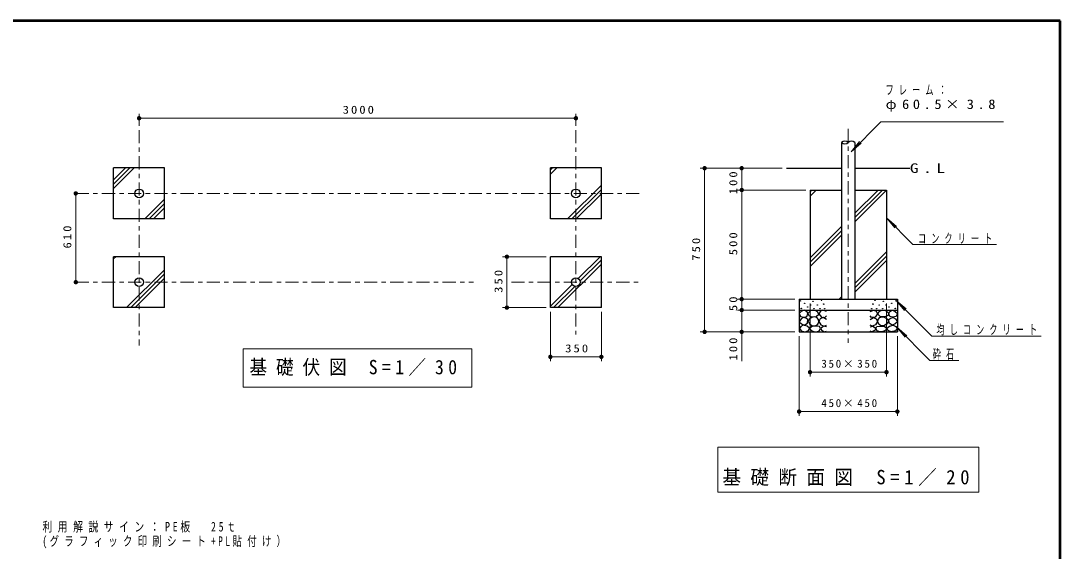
# Model space of a CAD drawing. Units: millimetres on the paper, with parts at other scales. Extents: x -365 to 0, y -54 to 257.
# Drawn here: x -238 to 0, y 135.5 to 257 of the extents above; entities that cross this region are included whole.
import ezdxf

# ---------------------------------------------------------------- set-up
doc = ezdxf.new("R2010")
doc.units = ezdxf.units.MM
doc.linetypes.add('USER2', pattern=[6, 3, -1, 1, -1])
doc.layers.add('LY_1', color=7, linetype='Continuous', lineweight=13)
doc.styles.add('ＭＳ ゴシック', font='')
doc.styles.get('ＭＳ ゴシック').set_extended_font_data('MS Gothic')

# ---------------------------------------------------------------- blocks, each defined once
blk = doc.blocks.new('filled_dot')
at = {"color": 0, "linetype": 'Continuous', "lineweight": -2, "const_width": 1.25}
blk.add_lwpolyline([(-0.625, 0, 1), (0.625, 0, 1)], format="xyb", close=True, dxfattribs=at)

msp = doc.modelspace()

# ---------------------------------------------------------------- linework, layer by layer
at = {"layer": 'LY_1', "lineweight": 50}
for p, q in [((0, 257), (-365, 257)), ((0, 0), (0, 257))]:
    msp.add_line(p, q, dxfattribs=at)
at = {"layer": 'LY_1'}
for p, q in [((-210.891, 232.943), (-210.891, 235.675)), ((-110.891, 232.943), (-110.891, 235.675)), ((-210.891, 234.675), (-110.891, 234.675)), ((-41.052, 233.833), (-47.875, 227.01)), ((-41.052, 233.833), (-12.965, 233.833)), ((-47.875, 227.01), (-45.947, 229.308)), ((-47.875, 227.01), (-45.577, 228.938)), ((-216.725, 218.57), (-212.019, 223.276)), ((-216.725, 219.56), (-213.008, 223.276)), ((-216.725, 220.55), (-213.998, 223.276)), ((-116.725, 221.838), (-115.286, 223.276)), ((-116.725, 222.828), (-116.276, 223.276)), ((-63.663, 223.223), (-82.417, 223.223)), ((-81.417, 185.723), (-81.417, 223.223)), ((-72.92, 218.223), (-72.92, 223.223)), ((-112.811, 211.61), (-105.058, 219.362)), ((-225.391, 197.11), (-225.391, 217.443)), ((-111.821, 211.61), (-105.058, 218.373)), ((-110.831, 211.61), (-105.058, 217.383)), ((-58.277, 218.223), (-73.92, 218.223)), ((-72.92, 193.223), (-72.92, 218.223)), ((-57.277, 216.798), (-55.851, 218.223)), ((-57.277, 217.788), (-56.841, 218.223)), ((-47.015, 211.928), (-40.719, 218.223)), ((-47.015, 212.918), (-41.709, 218.223)), ((-47.015, 210.938), (-39.777, 218.176)), ((-209.543, 211.61), (-205.058, 216.095)), ((-208.553, 211.61), (-205.058, 215.105)), ((-207.563, 211.61), (-205.058, 214.115)), ((-39.777, 211.824), (-37.849, 209.526)), ((-39.777, 211.824), (-37.479, 209.896)), ((-33.723, 205.77), (-39.777, 211.824)), ((-57.277, 202.655), (-50.04, 209.893)), ((-57.277, 201.665), (-50.04, 208.903)), ((-57.277, 200.676), (-50.04, 207.913)), ((-33.723, 205.77), (-14.556, 205.77)), ((-216.725, 202.448), (-216.23, 202.943)), ((-117.725, 202.943), (-127.674, 202.943)), ((-126.674, 191.276), (-126.674, 202.943)), ((-110.345, 197.953), (-105.355, 202.943)), ((-47.015, 196.796), (-39.777, 204.033)), ((-47.015, 195.806), (-39.777, 203.043)), ((-213.754, 191.276), (-205.058, 199.973)), ((-115.042, 191.276), (-105.058, 201.261)), ((-109.925, 197.384), (-105.058, 202.251)), ((-47.015, 194.816), (-39.777, 202.053)), ((-212.764, 191.276), (-205.058, 198.983)), ((-211.774, 191.276), (-205.058, 197.993)), ((-116.725, 191.574), (-111.735, 196.564)), ((-116.032, 191.276), (-111.166, 196.143)), ((-60.777, 193.223), (-73.92, 193.223)), ((-72.92, 190.723), (-72.92, 193.223)), ((-50.587, 193.223), (-50.04, 193.771)), ((-37.563, 192.94), (-35.635, 190.642)), ((-37.563, 192.94), (-35.265, 191.011)), ((-29.394, 184.77), (-37.563, 192.94)), ((-117.725, 191.276), (-127.674, 191.276)), ((-60.777, 190.723), (-73.92, 190.723)), ((-72.92, 179.017), (-72.92, 190.723)), ((-57.277, 192.223), (-57.277, 175.49)), ((-39.777, 192.223), (-39.777, 175.49)), ((-116.725, 190.276), (-116.725, 178.995)), ((-105.058, 190.276), (-105.058, 178.995)), ((-60.777, 185.723), (-82.417, 185.723)), ((-37.436, 186.774), (-35.508, 184.476)), ((-37.436, 186.774), (-35.138, 184.845)), ((-29.819, 179.156), (-37.436, 186.774)), ((-59.777, 184.723), (-59.777, 166.468)), ((-37.277, 184.723), (-37.277, 166.468)), ((-29.394, 184.77), (-4.331, 184.77)), ((-187.041, 181.858), (-187.041, 173.058)), ((-134.741, 181.858), (-187.041, 181.858)), ((-134.741, 173.058), (-134.741, 181.858)), ((-105.058, 179.995), (-116.725, 179.995)), ((-29.819, 179.156), (-23.181, 179.156)), ((-39.777, 176.49), (-57.277, 176.49)), ((-187.041, 173.058), (-134.741, 173.058)), ((-37.277, 167.468), (-59.777, 167.468)), ((-78.406, 159.292), (-78.406, 148.992)), ((-18.648, 159.292), (-78.406, 159.292)), ((-18.648, 148.992), (-18.648, 159.292)), ((-78.406, 148.992), (-18.648, 148.992))]:
    msp.add_line(p, q, dxfattribs=at)
at = {"layer": 'LY_1', "linetype": 'USER2'}
for p, q in [((-210.891, 231.943), (-210.891, 182.61)), ((-110.891, 231.943), (-110.891, 185.102)), ((-48.527, 232.223), (-48.527, 183.223)), ((-225.391, 217.443), (-96.391, 217.443)), ((-225.391, 197.11), (-134.319, 197.11)), ((-125.641, 197.11), (-96.391, 197.11))]:
    msp.add_line(p, q, dxfattribs=at)
at = {"layer": 'LY_1', "lineweight": 25}
for p, q in [((-50.04, 229.129), (-50.04, 193.223)), ((-47.015, 229.129), (-47.015, 193.223)), ((-216.725, 211.61), (-216.725, 223.276)), ((-205.058, 223.276), (-216.725, 223.276)), ((-205.058, 211.61), (-205.058, 223.276)), ((-116.725, 211.61), (-116.725, 223.276)), ((-105.058, 223.276), (-116.725, 223.276)), ((-105.058, 211.61), (-105.058, 223.276)), ((-62.663, 223.223), (-50.04, 223.223)), ((-47.015, 223.223), (-34.436, 223.223)), ((-57.277, 218.223), (-57.277, 193.223)), ((-57.277, 218.223), (-50.04, 218.223)), ((-47.015, 218.223), (-39.777, 218.223)), ((-39.777, 218.223), (-39.777, 193.223)), ((-205.058, 211.61), (-216.725, 211.61)), ((-105.058, 211.61), (-116.725, 211.61)), ((-216.725, 191.276), (-216.725, 202.943)), ((-205.058, 202.943), (-216.725, 202.943)), ((-205.058, 191.276), (-205.058, 202.943)), ((-116.725, 191.276), (-116.725, 202.943)), ((-105.058, 202.943), (-116.725, 202.943)), ((-105.058, 191.276), (-105.058, 202.943)), ((-59.777, 193.223), (-37.277, 193.223)), ((-59.777, 193.223), (-59.777, 185.723)), ((-37.277, 193.223), (-37.277, 185.723)), ((-205.058, 191.276), (-216.725, 191.276)), ((-105.058, 191.276), (-116.725, 191.276)), ((-59.777, 190.723), (-37.277, 190.723)), ((-59.777, 185.723), (-37.277, 185.723))]:
    msp.add_line(p, q, dxfattribs=at)
for points in [[(-58.655, 190.693), (-59.288, 190.392), (-59.764, 189.917), (-59.463, 189.22), (-58.734, 189.077), (-58.037, 189.236), (-57.783, 189.822), (-57.973, 190.329)], [(-56.683, 190.698), (-57.21, 190.563), (-57.792, 189.928), (-57.562, 189.509), (-57.105, 189.271), (-56.589, 189.198), (-55.845, 189.265), (-55.278, 189.806), (-55.562, 190.306), (-56.095, 190.616)], [(-40.371, 190.698), (-39.844, 190.563), (-39.262, 189.928), (-39.492, 189.509), (-39.949, 189.271), (-40.465, 189.198), (-41.209, 189.265), (-41.776, 189.806), (-41.492, 190.306), (-40.959, 190.616)], [(-38.399, 190.693), (-37.766, 190.392), (-37.29, 189.917), (-37.591, 189.22), (-38.32, 189.077), (-39.017, 189.236), (-39.271, 189.822), (-39.081, 190.329)], [(-58.781, 189.046), (-59.32, 188.697), (-59.764, 188.016), (-59.257, 187.557), (-58.591, 187.24), (-57.894, 187.683), (-57.815, 188.523), (-58.223, 188.885)], [(-57.319, 187.481), (-56.697, 187.136), (-56.021, 187.089), (-55.508, 187.451), (-55.264, 188.049), (-55.376, 188.586), (-55.724, 188.995), (-56.19, 189.16), (-56.724, 189.103), (-57.414, 188.734), (-57.711, 188.157)], [(-39.735, 187.481), (-40.357, 187.136), (-41.033, 187.089), (-41.546, 187.451), (-41.79, 188.049), (-41.678, 188.586), (-41.33, 188.995), (-40.864, 189.16), (-40.33, 189.103), (-39.64, 188.734), (-39.344, 188.157)], [(-38.273, 189.046), (-37.734, 188.697), (-37.29, 188.016), (-37.797, 187.557), (-38.463, 187.24), (-39.16, 187.683), (-39.239, 188.523), (-38.831, 188.885)], [(-58.822, 187.249), (-59.391, 186.93), (-59.729, 186.507), (-59.325, 185.941), (-58.383, 185.738), (-57.667, 186.057), (-57.394, 186.562), (-57.933, 187.018)], [(-55.967, 187.042), (-56.751, 187.001), (-57.413, 186.528), (-56.981, 186.069), (-56.291, 185.758), (-55.726, 185.75), (-55.183, 185.974), (-54.845, 186.501), (-55.102, 186.988)], [(-41.087, 187.042), (-40.303, 187.001), (-39.641, 186.528), (-40.073, 186.069), (-40.763, 185.758), (-41.328, 185.75), (-41.871, 185.974), (-42.209, 186.501), (-41.952, 186.988)], [(-38.232, 187.249), (-37.663, 186.93), (-37.325, 186.507), (-37.729, 185.941), (-38.671, 185.738), (-39.387, 186.057), (-39.66, 186.562), (-39.121, 187.018)]]:
    msp.add_lwpolyline(points, close=True, dxfattribs=at)
for points in [[(-53.527, 190.388), (-54.383, 190.705), (-54.921, 190.436), (-55.238, 189.834), (-54.652, 189.073), (-53.876, 189.01), (-53.527, 189.406)], [(-43.527, 190.388), (-42.672, 190.705), (-42.133, 190.436), (-41.816, 189.834), (-42.402, 189.073), (-43.178, 189.01), (-43.527, 189.406)], [(-53.543, 188.582), (-54.303, 188.978), (-54.937, 188.725), (-55.238, 188.075), (-54.794, 187.299), (-54.034, 187.061), (-53.543, 187.267)], [(-43.511, 188.582), (-42.751, 188.978), (-42.117, 188.725), (-41.816, 188.075), (-42.26, 187.299), (-43.02, 187.061), (-43.511, 187.267)], [(-53.527, 186.855), (-54.192, 187.061), (-54.842, 186.507), (-54.668, 186.111), (-53.939, 185.746), (-53.527, 185.905)], [(-43.527, 186.855), (-42.862, 187.061), (-42.212, 186.507), (-42.386, 186.111), (-43.115, 185.746), (-43.527, 185.905)]]:
    msp.add_lwpolyline(points, dxfattribs=at)
for centre, radius in [((-210.891, 217.443), 1.005), ((-110.891, 217.443), 1.005), ((-210.891, 197.11), 1.005), ((-110.891, 197.11), 1.005), ((-59.447, 192.832), 0.05), ((-56.579, 192.721), 0.05), ((-54.656, 192.928), 0.05), ((-42.398, 192.928), 0.05), ((-40.475, 192.721), 0.05), ((-37.607, 192.832), 0.05), ((-59.288, 191.089), 0.05), ((-58.496, 192.262), 0.05), ((-57.847, 191.422), 0.05), ((-57.15, 191.897), 0.05), ((-56.405, 191.042), 0.05), ((-55.602, 191.901), 0.05), ((-55.021, 191.049), 0.05), ((-54.156, 192.076), 0.05), ((-53.913, 191.022), 0.05), ((-43.141, 191.022), 0.05), ((-42.898, 192.076), 0.05), ((-42.033, 191.049), 0.05), ((-41.452, 191.901), 0.05), ((-40.649, 191.042), 0.05), ((-39.904, 191.897), 0.05), ((-39.207, 191.422), 0.05), ((-38.558, 192.262), 0.05), ((-37.766, 191.089), 0.05)]:
    msp.add_circle(centre, radius, dxfattribs=at)
for centre, start, end in [((-49.283, 228.294), 47.83169, 132.16831), ((-49.283, 229.964), 227.83169, 312.16831), ((-47.771, 228.294), 47.83169, 132.16831)]:
    msp.add_arc(centre, 1.127, start, end, dxfattribs=at)

# ---------------------------------------------------------------- block references
at = {"layer": 'LY_1', "xscale": 0.4, "yscale": 0.4}
for p in [(-210.891, 234.675), (-116.725, 179.995), (-57.277, 176.49), (-59.777, 167.468)]:
    msp.add_blockref('filled_dot', p, dxfattribs=at)
for p, rotation in [((-110.891, 234.675), 180), ((-81.417, 223.223), 270), ((-72.92, 223.223), 270), ((-225.391, 217.443), 270), ((-72.92, 218.223), 270), ((-72.92, 218.223), 90), ((-126.674, 202.943), 270), ((-225.391, 197.11), 90), ((-72.92, 193.223), 270), ((-72.92, 193.223), 90), ((-126.674, 191.276), 90), ((-72.92, 190.723), 270), ((-72.92, 190.723), 90), ((-81.417, 185.723), 90), ((-72.92, 185.723), 90), ((-105.058, 179.995), 180), ((-39.777, 176.49), 180), ((-37.277, 167.468), 180)]:
    msp.add_blockref('filled_dot', p, dxfattribs=dict(at, rotation=rotation))

# ---------------------------------------------------------------- texts
at = {"layer": 'LY_1', "style": 'ＭＳ ゴシック'}
for s, insert, char_height, attachment_point in [('\\T1.64;\\W0.6;フレーム：', (-39.965, 242.283), 2.199, 1), ('\\T1.5;\\W1.1;φ60.5×3.8', (-39.965, 238.983), 2.199, 1), ('\\T1.33;\\W1.15;3000', (-160.468, 235.675), 1.833, 8), ('\\T1.5;\\W1.35;G.L', (-34.436, 223.223), 2.199, 4), ('\\T1.64;\\W0.6;コンクリート', (-32.556, 205.92), 2.199, 7), ('\\T1.64;\\W0.6;均しコンクリート', (-28.331, 184.92), 2.199, 7), ('\\T1.33;\\W1.15;350', (-110.476, 180.995), 1.833, 8), ('\\T1.64;\\W0.6;砕石', (-29.181, 179.306), 2.199, 7), ('\\T1.5;\\W0.9;基礎伏図\\~S=1／30', (-185.641, 177.458), 3.299, 4), ('\\T1.32;350×350', (-48.102, 177.49), 1.833, 8), ('\\T1.32;450×450', (-48.102, 168.468), 1.833, 8), ('\\T1.5;\\W0.95;基礎断面図\\~S=1／20', (-48.527, 150.392), 3.299, 8), ('\\T1.56;\\W0.75;利用解説サイン：PE板\u300025ｔ', (-233.021, 142.188), 2.199, 1), ('\\T1.56;\\W0.7;(グラフィック印刷シート+PL貼付け）', (-233.021, 138.888), 2.199, 1)]:
    msp.add_mtext(s, dxfattribs=dict(at, insert=insert, char_height=char_height, attachment_point=attachment_point))
at = {"layer": 'LY_1', "char_height": 1.833, "attachment_point": 8, "rotation": 90, "style": 'ＭＳ ゴシック'}
for s, insert in [('\\T1.33;\\W1.15;100', (-73.92, 220.106)), ('\\T1.33;\\W1.15;610', (-226.391, 207.697)), ('\\T1.33;\\W1.15;750', (-82.417, 204.888)), ('\\T1.33;\\W1.15;500', (-73.92, 206.14)), ('\\T1.33;\\W1.15;350', (-127.674, 197.525)), ('\\T1.34;\\W1.15;50', (-73.92, 192.401)), ('\\T1.33;\\W1.15;100', (-73.92, 182.017))]:
    msp.add_mtext(s, dxfattribs=dict(at, insert=insert))

doc.saveas('drawing.dxf')
